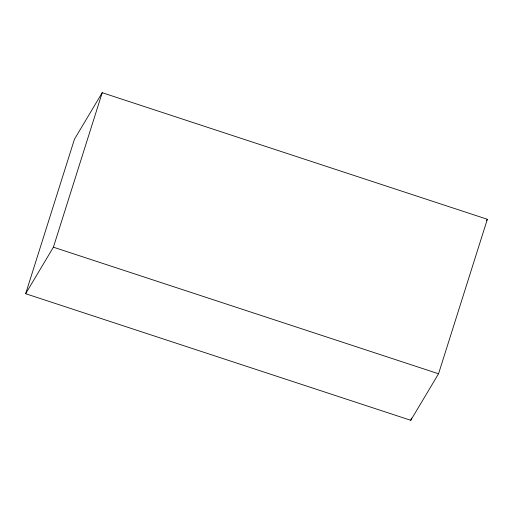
<?xml version="1.0" encoding="UTF-8"?>
<svg xmlns="http://www.w3.org/2000/svg" width="513" height="513" viewBox="0 0 513 513"><rect width="100%" height="100%" fill="white"/><g stroke="black" fill="none" stroke-linecap="round" stroke-linejoin="round"><path stroke-width="0.77" d="M25.65 293.718L74.456 139.228L102.215 92.699L487.35 219.282L438.544 373.772L410.785 420.301L25.65 293.718L53.41 247.195L102.215 92.699M410.785 420.301L411.509 418.018M486.536 220.648L487.35 219.282M53.41 247.195L438.544 373.772"/></g></svg>
